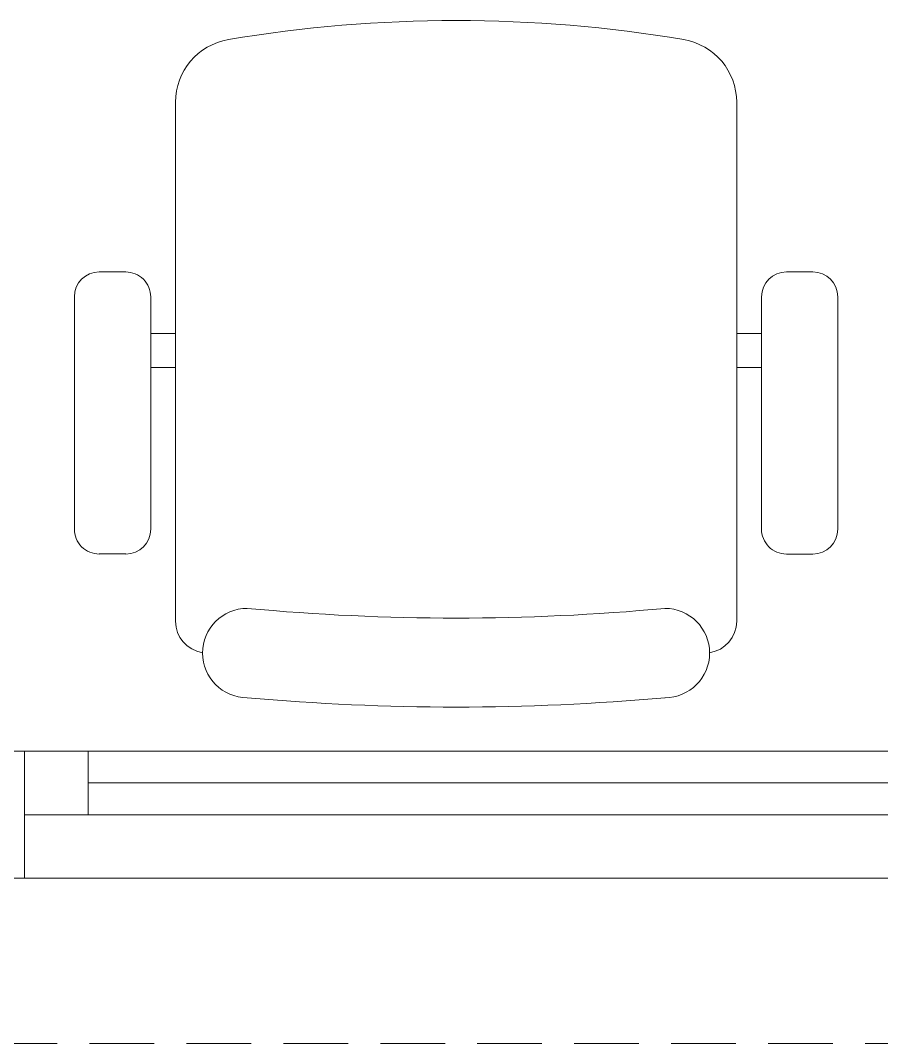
# Model space of a CAD drawing. Header units: millimetres. Extents: x -160614 to 59925, y -157025 to 0.
# Drawn here: x -125773 to -125096, y -116693 to -115888 of the extents above; entities that cross this region are included whole.
import ezdxf

# ---------------------------------------------------------------- set-up
doc = ezdxf.new("R2010")
doc.units = ezdxf.units.MM
doc.header["$LTSCALE"] = 8
doc.linetypes.add('HIDDEN', pattern=[9.525, 6.35, -3.175])
doc.layers.get('0').update_dxf_attribs({"color": 9, "lineweight": 5})
for name, color, linetype, lineweight in [('72_EGR_EQP_TAG', 9, 'Continuous', 5), ('Aluminum', 9, 'Continuous', 5), ('LOADING', 9, 'Continuous', 5), ('NEW Wall', 9, 'Continuous', 5), ('Proj', 9, 'Continuous', 5)]:
    doc.layers.add(name, color=color, linetype=linetype, lineweight=lineweight)
doc.layers.get('0').off()
doc.layers.get('0').freeze()

# ---------------------------------------------------------------- blocks, each defined once
blk = doc.blocks.new('*X17')
for p, q in [((5, 3), (5, 3)), ((5, 3), (5, 3)), ((5, 3), (5, 3)), ((5, 3), (5, 3)), ((5, 3), (5, 3)), ((5, 3), (5, 3)), ((5, 3), (5, 3)), ((5, 3), (5, 3)), ((5, 3), (5, 3)), ((5, 3), (5, 3)), ((5, 3), (5, 3)), ((5, 3), (5, 3)), ((5, 3), (5, 3)), ((5, 3), (5, 3)), ((5, 3), (5, 3)), ((5, 3), (5, 3)), ((5, 3), (5, 3)), ((5, 3), (5, 3)), ((5, 3), (5, 3)), ((5, 3), (5, 3)), ((5, 3), (5, 3)), ((5, 3), (5, 3)), ((5, 3), (5, 3)), ((5, 3), (5, 3)), ((5, 3), (5, 3)), ((5, 3), (5, 3)), ((5, 3), (5, 3)), ((5, 3), (5, 3)), ((5, 3), (5, 3)), ((5, 3), (5, 3)), ((5, 3), (5, 3)), ((5, 3), (5, 3)), ((5, 3), (5, 3)), ((5, 3), (5, 3)), ((5, 3), (5, 3)), ((5, 3), (5, 3)), ((5, 3), (5, 3)), ((5, 3), (5, 3)), ((5, 3), (5, 3)), ((5, 3), (5, 3)), ((5, 3), (5, 3)), ((5, 3), (5, 3)), ((5, 3), (5, 3)), ((5, 3), (5, 3)), ((5, 3), (5, 3)), ((5, 3), (5, 3)), ((5, 3), (5, 3)), ((5, 3), (5, 3)), ((5, 3), (5, 3)), ((5, 3), (5, 3)), ((5, 3), (5, 3)), ((5, 3), (5, 3)), ((5, 3), (5, 3)), ((5, 3), (5, 3)), ((5, 3), (5, 3)), ((5, 3), (5, 3)), ((5, 3), (5, 3)), ((5, 3), (5, 3)), ((5, 3), (5, 3)), ((5, 3), (5, 3)), ((5, 3), (5, 3)), ((5, 3), (5, 3)), ((5, 3), (5, 3)), ((5, 3), (5, 3)), ((5, 3), (5, 3)), ((5, 3), (5, 3)), ((6, 3), (5, 3)), ((5, 3), (5, 3)), ((6, 3), (5, 3)), ((5, 3), (5, 3)), ((6, 3), (5, 3)), ((5, 3), (5, 3)), ((6, 3), (5, 3)), ((5, 3), (5, 3)), ((5, 3), (5, 3)), ((5, 3), (5, 3)), ((5, 3), (5, 3)), ((5, 3), (5, 3)), ((5, 3), (5, 3)), ((5, 3), (5, 3)), ((5, 3), (5, 3)), ((5, 3), (5, 3)), ((5, 3), (5, 3)), ((5, 3), (5, 3)), ((5, 3), (5, 3)), ((5, 3), (5, 3)), ((5, 3), (5, 3)), ((5, 3), (5, 3)), ((5, 3), (5, 3)), ((5, 3), (5, 3)), ((5, 3), (5, 3)), ((5, 3), (5, 3)), ((5, 3), (5, 3)), ((5, 3), (5, 3)), ((5, 3), (5, 3)), ((5, 3), (5, 3)), ((6, 3), (6, 3)), ((6, 3), (6, 3)), ((6, 3), (6, 3)), ((6, 3), (6, 3)), ((6, 3), (6, 3)), ((6, 3), (6, 3)), ((6, 3), (6, 3)), ((6, 3), (6, 3)), ((6, 3), (6, 3)), ((6, 3), (6, 3)), ((6, 3), (6, 3)), ((6, 3), (6, 3)), ((6, 3), (6, 3)), ((6, 3), (6, 3)), ((6, 3), (6, 3)), ((6, 3), (6, 3)), ((6, 3), (6, 3)), ((6, 3), (6, 3)), ((6, 3), (6, 3)), ((6, 3), (6, 3)), ((6, 3), (6, 3)), ((6, 3), (6, 3)), ((6, 3), (6, 3)), ((6, 3), (6, 3)), ((6, 3), (6, 3)), ((6, 3), (6, 3)), ((6, 3), (6, 3)), ((6, 3), (6, 3)), ((6, 3), (6, 3)), ((6, 3), (6, 3)), ((6, 3), (6, 3)), ((6, 3), (6, 3)), ((6, 3), (6, 3)), ((6, 3), (6, 3)), ((6, 3), (6, 3)), ((6, 3), (6, 3)), ((6, 3), (6, 3)), ((6, 3), (6, 3)), ((6, 3), (6, 3)), ((6, 3), (6, 3)), ((6, 3), (6, 3)), ((6, 3), (6, 3)), ((6, 3), (6, 3)), ((6, 3), (6, 3)), ((6, 3), (6, 3)), ((6, 3), (6, 3)), ((6, 3), (6, 3)), ((6, 3), (6, 3)), ((6, 3), (6, 3)), ((6, 3), (6, 3)), ((6, 3), (6, 3)), ((6, 3), (6, 3)), ((6, 3), (6, 3)), ((6, 3), (6, 3)), ((6, 3), (6, 3)), ((6, 3), (6, 3)), ((6, 3), (6, 3)), ((6, 3), (6, 3)), ((6, 3), (6, 3)), ((6, 3), (6, 3)), ((6, 3), (6, 3)), ((6, 3), (6, 3)), ((6, 3), (6, 3)), ((6, 3), (6, 3)), ((6, 3), (6, 3)), ((6, 3), (6, 3)), ((6, 3), (6, 3)), ((6, 3), (6, 3)), ((6, 3), (6, 3)), ((6, 3), (6, 3)), ((6, 3), (6, 3)), ((6, 3), (6, 3)), ((6, 3), (6, 3)), ((6, 3), (6, 3)), ((6, 3), (6, 3)), ((6, 3), (6, 3)), ((6, 3), (6, 3)), ((6, 3), (6, 3)), ((6, 3), (6, 3)), ((6, 3), (6, 3)), ((6, 3), (6, 3)), ((6, 3), (6, 3)), ((6, 3), (6, 3)), ((6, 3), (6, 3)), ((6, 3), (6, 3)), ((6, 3), (6, 3)), ((6, 3), (6, 3)), ((6, 3), (6, 3)), ((6, 3), (6, 3)), ((6, 3), (6, 3)), ((6, 3), (6, 3)), ((6, 3), (6, 3)), ((6, 3), (6, 3)), ((6, 3), (6, 3)), ((6, 3), (6, 3)), ((6, 3), (6, 3)), ((6, 3), (6, 3)), ((6, 3), (6, 3)), ((6, 3), (6, 3)), ((6, 3), (6, 3)), ((6, 3), (6, 3)), ((6, 3), (6, 3)), ((6, 3), (6, 3)), ((6, 3), (6, 3)), ((6, 3), (6, 3)), ((6, 3), (6, 3)), ((6, 3), (6, 3)), ((6, 3), (6, 3)), ((6, 3), (6, 3)), ((6, 3), (6, 3)), ((6, 3), (6, 3)), ((6, 3), (6, 3)), ((6, 3), (6, 3)), ((6, 3), (6, 3)), ((6, 3), (6, 3)), ((6, 3), (6, 3)), ((6, 3), (6, 3)), ((6, 3), (6, 3)), ((6, 3), (6, 3)), ((6, 3), (6, 3)), ((6, 3), (6, 3)), ((6, 3), (6, 3)), ((6, 3), (6, 3)), ((6, 3), (6, 3)), ((6, 3), (6, 3)), ((6, 3), (6, 3)), ((6, 3), (6, 3)), ((6, 3), (6, 3)), ((6, 3), (6, 3)), ((6, 3), (6, 3)), ((6, 3), (6, 3)), ((6, 3), (6, 3)), ((6, 3), (6, 3)), ((6, 3), (6, 3)), ((6, 3), (6, 3)), ((6, 3), (6, 3)), ((6, 3), (6, 3)), ((6, 3), (6, 3)), ((6, 3), (6, 3)), ((6, 3), (6, 3)), ((6, 3), (6, 3)), ((6, 3), (6, 3)), ((6, 3), (6, 3)), ((6, 3), (6, 3)), ((6, 3), (6, 3)), ((6, 3), (6, 3)), ((6, 3), (6, 3)), ((6, 3), (6, 3)), ((6, 3), (6, 3)), ((6, 3), (6, 3)), ((6, 3), (6, 3)), ((6, 3), (6, 3)), ((6, 3), (6, 3)), ((6, 3), (6, 3)), ((6, 3), (6, 3)), ((6, 3), (6, 3)), ((6, 3), (6, 3)), ((6, 3), (6, 3)), ((6, 3), (6, 3)), ((6, 3), (6, 3)), ((6, 3), (6, 3)), ((6, 3), (6, 3)), ((6, 3), (6, 3)), ((6, 3), (6, 3)), ((6, 3), (6, 3)), ((6, 3), (6, 3)), ((6, 3), (6, 3)), ((6, 3), (6, 3)), ((6, 3), (6, 3)), ((6, 3), (6, 3)), ((6, 3), (6, 3)), ((6, 3), (6, 3)), ((6, 3), (6, 3)), ((6, 3), (6, 3)), ((6, 3), (6, 3)), ((6, 3), (6, 3)), ((6, 3), (6, 3)), ((6, 3), (6, 3)), ((6, 3), (6, 3)), ((6, 3), (6, 3)), ((6, 3), (6, 3)), ((6, 3), (6, 3)), ((6, 3), (6, 3)), ((6, 3), (6, 3)), ((6, 3), (6, 3)), ((6, 3), (6, 3)), ((6, 3), (6, 3)), ((6, 3), (6, 3)), ((6, 3), (6, 3)), ((6, 3), (6, 3)), ((6, 3), (6, 3)), ((6, 3), (6, 3)), ((6, 3), (6, 3)), ((6, 3), (6, 3)), ((6, 3), (6, 3)), ((6, 3), (6, 3)), ((6, 3), (6, 3)), ((6, 3), (6, 3)), ((6, 3), (6, 3)), ((6, 3), (6, 3)), ((6, 3), (6, 3)), ((6, 3), (6, 3)), ((6, 3), (6, 3)), ((6, 3), (6, 3)), ((6, 3), (5, 3)), ((6, 3), (5, 3)), ((6, 3), (5, 3)), ((6, 3), (5, 3)), ((6, 3), (5, 3)), ((6, 3), (6, 3)), ((6, 3), (6, 3)), ((6, 3), (6, 3)), ((6, 3), (6, 3)), ((6, 3), (6, 3)), ((6, 3), (6, 3)), ((6, 3), (6, 3)), ((6, 3), (6, 3)), ((6, 3), (6, 3)), ((6, 3), (6, 3)), ((6, 3), (6, 3)), ((6, 3), (6, 3)), ((6, 3), (6, 3)), ((6, 3), (6, 3)), ((6, 3), (6, 3)), ((6, 3), (6, 3)), ((6, 3), (6, 3)), ((6, 3), (6, 3)), ((6, 3), (6, 3)), ((6, 3), (6, 3)), ((6, 3), (6, 3)), ((6, 3), (6, 3)), ((6, 3), (6, 3)), ((6, 3), (6, 3)), ((6, 3), (6, 3)), ((6, 3), (6, 3)), ((6, 3), (6, 3)), ((6, 3), (6, 3)), ((6, 3), (6, 3)), ((6, 3), (6, 3)), ((6, 3), (6, 3)), ((6, 3), (6, 3)), ((6, 3), (6, 3)), ((6, 3), (6, 3)), ((6, 3), (6, 3)), ((6, 3), (6, 3)), ((6, 3), (6, 3)), ((6, 3), (6, 3)), ((6, 3), (6, 3)), ((6, 3), (6, 3)), ((6, 3), (6, 3)), ((6, 3), (6, 3)), ((6, 3), (6, 3)), ((6, 3), (6, 3)), ((6, 3), (6, 3)), ((6, 3), (6, 3)), ((6, 3), (6, 3)), ((6, 3), (6, 3)), ((6, 3), (6, 3)), ((6, 3), (6, 3)), ((6, 3), (6, 3)), ((6, 3), (6, 3)), ((6, 3), (6, 3)), ((6, 3), (6, 3)), ((6, 3), (6, 3)), ((6, 3), (6, 3)), ((6, 3), (6, 3)), ((6, 3), (6, 3)), ((6, 3), (6, 3)), ((6, 3), (6, 3)), ((6, 3), (6, 3)), ((6, 3), (6, 3)), ((6, 3), (6, 3)), ((6, 3), (6, 3)), ((6, 3), (6, 3)), ((6, 3), (6, 3)), ((6, 3), (6, 3)), ((6, 3), (6, 3)), ((6, 3), (6, 3)), ((6, 3), (6, 3)), ((6, 3), (6, 3)), ((6, 3), (6, 3)), ((6, 3), (6, 3)), ((6, 3), (6, 3)), ((6, 3), (6, 3)), ((6, 3), (6, 3)), ((6, 3), (6, 3)), ((6, 3), (6, 3)), ((6, 3), (6, 3)), ((6, 3), (6, 3)), ((6, 3), (6, 3)), ((6, 3), (6, 3)), ((6, 3), (6, 3)), ((6, 3), (6, 3)), ((6, 3), (6, 3)), ((6, 3), (6, 3)), ((6, 3), (6, 3)), ((6, 3), (6, 3)), ((6, 3), (6, 3)), ((6, 3), (6, 3)), ((6, 3), (6, 3)), ((6, 3), (6, 3)), ((6, 3), (6, 3)), ((6, 3), (6, 3)), ((6, 3), (6, 3)), ((6, 3), (6, 3)), ((6, 3), (6, 3)), ((6, 3), (6, 3)), ((6, 3), (6, 3)), ((6, 3), (6, 3)), ((6, 3), (6, 3)), ((6, 3), (6, 3)), ((6, 3), (6, 3)), ((6, 3), (6, 3)), ((6, 3), (6, 3)), ((6, 3), (6, 3)), ((6, 3), (6, 3)), ((6, 3), (6, 3)), ((6, 3), (6, 3)), ((6, 3), (6, 3)), ((6, 3), (6, 3)), ((6, 3), (6, 3)), ((6, 3), (6, 3)), ((6, 3), (6, 3)), ((6, 3), (6, 3)), ((6, 3), (6, 3)), ((6, 3), (6, 3)), ((6, 3), (6, 3)), ((6, 3), (6, 3)), ((6, 3), (6, 3)), ((6, 3), (6, 3)), ((6, 3), (6, 3)), ((6, 3), (6, 3)), ((6, 3), (6, 3)), ((6, 3), (6, 3)), ((6, 3), (6, 3)), ((6, 3), (6, 3)), ((6, 3), (6, 3)), ((6, 3), (6, 3)), ((6, 3), (6, 3)), ((6, 3), (6, 3)), ((6, 3), (6, 3)), ((6, 3), (6, 3)), ((6, 3), (6, 3)), ((6, 3), (6, 3)), ((6, 3), (6, 3)), ((6, 3), (6, 3)), ((6, 3), (6, 3)), ((6, 3), (6, 3)), ((6, 3), (6, 3)), ((6, 3), (6, 3)), ((6, 3), (6, 3)), ((6, 3), (6, 3)), ((6, 3), (6, 3)), ((6, 3), (6, 3)), ((6, 3), (6, 3)), ((6, 3), (6, 3)), ((6, 3), (6, 3)), ((6, 3), (6, 3)), ((6, 3), (6, 3)), ((6, 3), (6, 3)), ((6, 3), (6, 3)), ((6, 3), (6, 3)), ((6, 3), (6, 3)), ((6, 3), (6, 3)), ((6, 3), (6, 3)), ((6, 3), (6, 3)), ((6, 3), (6, 3)), ((6, 3), (6, 3)), ((6, 3), (6, 3)), ((6, 3), (6, 3)), ((6, 3), (6, 3)), ((6, 3), (6, 3)), ((6, 3), (6, 3)), ((6, 3), (6, 3)), ((6, 3), (6, 3)), ((6, 3), (6, 3)), ((6, 3), (6, 3)), ((6, 3), (6, 3)), ((6, 3), (6, 3)), ((6, 3), (6, 3)), ((6, 3), (6, 3)), ((6, 3), (6, 3)), ((6, 3), (6, 3)), ((6, 3), (6, 3)), ((6, 3), (6, 3)), ((6, 3), (6, 3)), ((6, 3), (6, 3)), ((6, 3), (6, 3)), ((6, 3), (6, 3)), ((6, 3), (6, 3)), ((6, 3), (6, 3)), ((6, 3), (6, 3)), ((6, 3), (6, 3)), ((6, 3), (6, 3)), ((6, 3), (6, 3)), ((6, 3), (6, 3)), ((6, 3), (6, 3)), ((6, 3), (6, 3)), ((6, 3), (6, 3)), ((6, 3), (6, 3)), ((6, 3), (6, 3)), ((6, 3), (6, 3)), ((6, 3), (6, 3)), ((6, 3), (6, 3)), ((6, 3), (6, 3)), ((6, 3), (6, 3)), ((6, 3), (6, 3)), ((6, 3), (6, 3)), ((6, 3), (6, 3)), ((6, 3), (6, 3)), ((6, 3), (6, 3)), ((6, 3), (6, 3)), ((6, 3), (6, 3)), ((6, 3), (6, 3)), ((6, 3), (6, 3)), ((6, 3), (6, 3)), ((6, 3), (6, 3)), ((6, 3), (6, 3)), ((6, 3), (6, 3)), ((6, 3), (6, 3)), ((6, 3), (6, 3)), ((6, 3), (6, 3)), ((6, 3), (6, 3)), ((6, 3), (6, 3)), ((6, 3), (6, 3)), ((6, 3), (6, 3)), ((6, 3), (6, 3)), ((6, 3), (6, 3)), ((6, 3), (6, 3)), ((6, 3), (6, 3)), ((6, 3), (6, 3)), ((6, 3), (6, 3)), ((6, 3), (6, 3)), ((6, 3), (6, 3)), ((6, 3), (6, 3)), ((6, 3), (6, 3)), ((6, 3), (6, 3)), ((6, 3), (6, 3)), ((6, 3), (6, 3)), ((6, 3), (6, 3)), ((6, 3), (6, 3)), ((6, 3), (6, 3)), ((6, 3), (6, 3)), ((6, 3), (6, 3)), ((6, 3), (6, 3)), ((6, 3), (6, 3)), ((6, 3), (6, 3)), ((6, 3), (6, 3)), ((6, 3), (6, 3)), ((6, 3), (6, 3)), ((6, 3), (6, 3)), ((6, 3), (6, 3)), ((6, 3), (6, 3)), ((6, 3), (6, 3)), ((6, 3), (6, 3)), ((6, 3), (6, 3)), ((6, 3), (6, 3)), ((6, 3), (6, 3)), ((6, 3), (6, 3)), ((6, 3), (6, 3)), ((6, 3), (6, 3)), ((6, 3), (6, 3)), ((6, 3), (6, 3)), ((6, 3), (6, 3)), ((6, 3), (6, 3)), ((6, 3), (6, 3)), ((6, 3), (6, 3)), ((6, 3), (6, 3)), ((6, 3), (6, 3)), ((6, 3), (6, 3)), ((6, 3), (6, 3)), ((6, 3), (6, 3)), ((6, 3), (6, 3)), ((6, 3), (6, 3)), ((6, 3), (6, 3)), ((6, 3), (6, 3)), ((6, 3), (6, 3)), ((6, 3), (6, 3)), ((6, 3), (6, 3)), ((6, 3), (6, 3)), ((6, 3), (6, 3)), ((6, 3), (6, 3)), ((6, 3), (6, 3)), ((6, 3), (6, 3)), ((6, 3), (6, 3)), ((6, 3), (6, 3)), ((6, 3), (6, 3)), ((6, 3), (6, 3)), ((6, 3), (6, 3)), ((6, 3), (6, 3)), ((6, 3), (6, 3)), ((6, 3), (6, 3)), ((6, 3), (6, 3)), ((6, 3), (6, 3)), ((6, 3), (6, 3)), ((6, 3), (6, 3)), ((6, 3), (6, 3)), ((6, 3), (6, 3)), ((6, 3), (6, 3)), ((6, 3), (6, 3)), ((6, 3), (6, 3)), ((6, 3), (6, 3)), ((6, 3), (6, 3)), ((6, 3), (6, 3)), ((6, 3), (6, 3)), ((6, 3), (6, 3)), ((6, 3), (6, 3)), ((6, 3), (6, 3)), ((6, 3), (6, 3)), ((6, 3), (6, 3)), ((6, 3), (6, 3)), ((6, 3), (6, 3)), ((6, 3), (6, 3)), ((6, 3), (6, 3)), ((6, 3), (6, 3)), ((6, 3), (6, 3)), ((6, 3), (6, 3)), ((6, 3), (6, 3)), ((6, 3), (6, 3)), ((6, 3), (6, 3)), ((6, 3), (6, 3)), ((6, 3), (6, 3)), ((6, 3), (6, 3)), ((6, 3), (6, 3)), ((6, 3), (6, 3)), ((6, 3), (6, 3))]:
    blk.add_line(p, q)
blk = doc.blocks.new('*X18')
for p, q in [((13, 1), (13, 1)), ((13, 1), (13, 1)), ((13, 1), (13, 1)), ((13, 1), (13, 1)), ((13, 1), (13, 1)), ((13, 1), (13, 1)), ((13, 1), (13, 1)), ((13, 1), (13, 1)), ((13, 1), (13, 1)), ((13, 1), (13, 1)), ((13, 1), (13, 1)), ((13, 1), (13, 1)), ((13, 1), (13, 1)), ((13, 1), (13, 1)), ((13, 1), (13, 1)), ((13, 1), (14, 1)), ((13, 1), (14, 1)), ((13, 1), (14, 1)), ((13, 1), (13, 1)), ((13, 1), (13, 1)), ((13, 1), (13, 1)), ((13, 1), (13, 1)), ((13, 1), (13, 1)), ((13, 1), (13, 1)), ((13, 1), (13, 1)), ((13, 1), (13, 1)), ((13, 1), (13, 1)), ((13, 1), (13, 1)), ((13, 1), (13, 1)), ((13, 1), (13, 1)), ((13, 1), (13, 1)), ((13, 1), (13, 1)), ((13, 1), (13, 1)), ((13, 1), (13, 1)), ((13, 1), (13, 1)), ((13, 1), (13, 1)), ((13, 1), (13, 1)), ((13, 1), (13, 1)), ((13, 1), (13, 1)), ((13, 1), (13, 1)), ((13, 1), (13, 1)), ((13, 1), (13, 1)), ((13, 1), (13, 1)), ((13, 1), (13, 1)), ((13, 1), (13, 1)), ((13, 1), (13, 1)), ((13, 1), (13, 1)), ((13, 1), (13, 1)), ((13, 1), (13, 1)), ((13, 1), (13, 1)), ((13, 1), (13, 1)), ((13, 1), (13, 1)), ((13, 1), (13, 1)), ((13, 1), (13, 1)), ((13, 1), (13, 1)), ((13, 1), (13, 1)), ((13, 1), (13, 1)), ((13, 1), (13, 1)), ((13, 1), (13, 1)), ((13, 1), (13, 1)), ((13, 1), (13, 1)), ((13, 1), (13, 1)), ((13, 1), (13, 1)), ((13, 1), (13, 1)), ((13, 1), (13, 1)), ((13, 1), (13, 1)), ((13, 1), (13, 1)), ((13, 1), (13, 1)), ((13, 1), (13, 1)), ((13, 1), (13, 1)), ((13, 1), (13, 1)), ((13, 1), (13, 1)), ((13, 1), (13, 1)), ((13, 1), (13, 1)), ((13, 1), (13, 1)), ((13, 1), (13, 1)), ((13, 1), (13, 1)), ((13, 1), (13, 1)), ((13, 1), (13, 1)), ((13, 1), (13, 1)), ((13, 1), (13, 1)), ((13, 1), (13, 1)), ((13, 1), (13, 1)), ((13, 1), (13, 1)), ((13, 1), (13, 1)), ((13, 1), (13, 1)), ((13, 1), (13, 1)), ((13, 1), (13, 1)), ((13, 1), (13, 1)), ((13, 1), (13, 1)), ((13, 1), (13, 1)), ((13, 1), (13, 1)), ((13, 1), (13, 1)), ((13, 1), (13, 1)), ((13, 1), (13, 1)), ((13, 1), (13, 1)), ((13, 1), (13, 1)), ((13, 1), (13, 1)), ((13, 1), (13, 1)), ((13, 1), (13, 1)), ((13, 1), (13, 1)), ((13, 1), (13, 1)), ((13, 1), (13, 1)), ((13, 1), (13, 1)), ((13, 1), (13, 1)), ((13, 1), (13, 1)), ((13, 1), (13, 1)), ((13, 1), (13, 1)), ((13, 1), (13, 1)), ((13, 1), (13, 1)), ((13, 1), (13, 1)), ((13, 1), (13, 1)), ((13, 1), (13, 1)), ((13, 1), (13, 1)), ((13, 1), (13, 1)), ((13, 1), (13, 1)), ((13, 1), (13, 1)), ((13, 1), (13, 1)), ((13, 1), (13, 1)), ((13, 1), (13, 1)), ((13, 1), (13, 1)), ((13, 1), (13, 1)), ((13, 1), (13, 1)), ((13, 1), (14, 1)), ((13, 0), (13, 0)), ((13, 0), (13, 0)), ((13, 0), (13, 0)), ((13, 0), (13, 0)), ((13, 0), (13, 0)), ((13, 0), (13, 0)), ((13, 0), (13, 0)), ((13, 0), (13, 0)), ((13, 0), (13, 0)), ((13, 0), (13, 0)), ((13, 0), (13, 0)), ((13, 0), (13, 0)), ((13, 0), (13, 0)), ((13, 0), (13, 0)), ((13, 0), (13, 0)), ((13, 0), (13, 0)), ((13, 0), (13, 0)), ((13, 0), (13, 0)), ((13, 0), (13, 0)), ((13, 0), (13, 0)), ((13, 0), (13, 0)), ((13, 0), (13, 0)), ((13, 0), (13, 0)), ((13, 0), (13, 0)), ((13, 0), (13, 0)), ((13, 0), (13, 0)), ((13, 0), (13, 0)), ((13, 0), (13, 0)), ((13, 0), (13, 0)), ((13, 0), (13, 0)), ((13, 0), (13, 0)), ((13, 0), (13, 0)), ((13, 0), (13, 0)), ((13, 0), (13, 0)), ((13, 0), (13, 0)), ((13, 0), (13, 0)), ((13, 0), (13, 0)), ((13, 0), (13, 0)), ((13, 0), (13, 0)), ((13, 0), (13, 0)), ((13, 0), (13, 0)), ((13, 0), (13, 0)), ((13, 0), (13, 0)), ((13, 0), (13, 0)), ((13, 0), (13, 0)), ((13, 0), (13, 0)), ((13, 0), (13, 0)), ((13, 0), (13, 0)), ((13, 0), (14, 0)), ((13, 0), (14, 0)), ((13, 0), (13, 0)), ((13, 0), (14, 0)), ((14, 1), (14, 1)), ((14, 1), (14, 1)), ((14, 1), (14, 1)), ((14, 1), (14, 1)), ((14, 1), (14, 1)), ((14, 1), (14, 1)), ((14, 1), (14, 1)), ((14, 1), (14, 1)), ((14, 1), (14, 1)), ((14, 1), (14, 1)), ((14, 1), (14, 1)), ((14, 1), (14, 1)), ((14, 1), (14, 1)), ((14, 1), (14, 1)), ((14, 1), (14, 1)), ((14, 1), (14, 1)), ((14, 1), (14, 1)), ((14, 1), (14, 1)), ((14, 1), (14, 1)), ((14, 1), (14, 1)), ((14, 1), (14, 1)), ((14, 1), (14, 1)), ((14, 1), (14, 1)), ((14, 1), (14, 1)), ((14, 1), (14, 1)), ((14, 1), (14, 1)), ((14, 1), (14, 1)), ((14, 1), (14, 1)), ((14, 1), (14, 1)), ((14, 1), (14, 1)), ((14, 1), (14, 1)), ((14, 1), (14, 1)), ((14, 1), (14, 1)), ((14, 1), (14, 1)), ((14, 1), (14, 1)), ((14, 1), (14, 1)), ((14, 1), (14, 1)), ((14, 1), (14, 1)), ((14, 1), (14, 1)), ((14, 1), (14, 1)), ((14, 1), (14, 1)), ((14, 1), (14, 1)), ((14, 1), (14, 1)), ((14, 1), (14, 1)), ((14, 1), (14, 1)), ((14, 1), (14, 1)), ((14, 1), (14, 1)), ((14, 1), (14, 1)), ((14, 1), (14, 1)), ((14, 1), (14, 1)), ((14, 1), (14, 1)), ((14, 1), (14, 1)), ((14, 1), (14, 1)), ((14, 1), (14, 1)), ((14, 1), (14, 1)), ((14, 1), (14, 1)), ((14, 1), (14, 1)), ((14, 1), (14, 1)), ((14, 1), (14, 1)), ((14, 1), (14, 1)), ((14, 1), (14, 1)), ((14, 1), (14, 1)), ((14, 1), (14, 1)), ((14, 1), (14, 1)), ((14, 1), (14, 1)), ((14, 1), (14, 1)), ((14, 1), (14, 1)), ((14, 1), (14, 1)), ((14, 1), (14, 1)), ((14, 1), (14, 1)), ((14, 1), (14, 1)), ((14, 1), (14, 1)), ((14, 1), (14, 1)), ((14, 1), (14, 1)), ((14, 1), (14, 1)), ((14, 1), (14, 1)), ((14, 1), (14, 1)), ((14, 1), (14, 1)), ((14, 1), (14, 1)), ((14, 1), (14, 1)), ((14, 1), (14, 1)), ((14, 1), (14, 1)), ((14, 1), (14, 1)), ((14, 1), (14, 1)), ((14, 1), (14, 1)), ((14, 1), (14, 1)), ((14, 1), (14, 1)), ((14, 1), (14, 1)), ((14, 1), (14, 1)), ((14, 1), (14, 1)), ((14, 1), (14, 1)), ((14, 1), (14, 1)), ((14, 1), (14, 1)), ((14, 1), (14, 1)), ((14, 0), (14, 0)), ((14, 0), (14, 0)), ((14, 0), (14, 0)), ((14, 0), (14, 0)), ((14, 0), (14, 0)), ((14, 0), (14, 0)), ((14, 0), (14, 0)), ((14, 0), (14, 0)), ((14, 0), (14, 0)), ((14, 0), (14, 0)), ((14, 0), (14, 0)), ((14, 0), (14, 0)), ((14, 0), (14, 0)), ((14, 0), (14, 0)), ((14, 0), (14, 0)), ((14, 0), (14, 0)), ((14, 0), (14, 0)), ((14, 0), (14, 0)), ((14, 0), (14, 0)), ((14, 0), (14, 0)), ((14, 0), (14, 0)), ((14, 0), (14, 0)), ((14, 0), (14, 0)), ((14, 0), (14, 0)), ((14, 0), (14, 0)), ((14, 0), (14, 0)), ((14, 0), (14, 0)), ((14, 0), (14, 0)), ((14, 0), (14, 0)), ((14, 0), (14, 0)), ((14, 0), (14, 0)), ((14, 0), (14, 0)), ((14, 0), (14, 0)), ((14, 0), (14, 0)), ((14, 0), (14, 0)), ((14, 0), (14, 0)), ((14, 0), (14, 0)), ((14, 0), (14, 0)), ((14, 0), (14, 0)), ((14, 0), (14, 0)), ((14, 0), (14, 0)), ((14, 0), (14, 0)), ((14, 0), (14, 0)), ((14, 0), (14, 0)), ((14, 0), (14, 0)), ((14, 0), (14, 0)), ((14, 0), (14, 0)), ((14, 0), (14, 0)), ((13, 0), (13, 0)), ((13, 0), (14, 0)), ((13, 0), (13, 0)), ((13, 0), (14, 0)), ((13, 0), (13, 0)), ((13, 0), (14, 0)), ((13, 0), (13, 0)), ((13, 0), (13, 0)), ((13, 0), (13, 0)), ((13, 0), (13, 0)), ((13, 0), (14, 0)), ((13, 0), (13, 0)), ((13, 0), (14, 0)), ((13, 0), (13, 0)), ((13, 0), (14, 0)), ((13, 0), (13, 0)), ((13, 0), (14, 0)), ((13, 0), (13, 0)), ((13, 0), (14, 0)), ((13, 0), (13, 0)), ((13, 0), (14, 0)), ((13, 0), (13, 0)), ((13, 0), (14, 0)), ((13, 0), (13, 0)), ((13, 0), (13, 0)), ((13, 0), (13, 0)), ((13, 0), (14, 0)), ((13, 0), (13, 0)), ((13, 0), (14, 0)), ((13, 0), (13, 0)), ((13, 0), (14, 0)), ((13, 0), (13, 0)), ((13, 0), (14, 0)), ((13, 0), (13, 0)), ((13, 0), (13, 0)), ((13, 0), (13, 0)), ((13, 0), (13, 0)), ((13, 0), (13, 0)), ((13, 0), (13, 0)), ((13, 0), (13, 0)), ((13, 0), (13, 0)), ((13, 0), (13, 0)), ((13, 0), (13, 0)), ((13, 0), (13, 0)), ((13, 0), (13, 0)), ((13, 0), (13, 0)), ((13, 0), (13, 0)), ((13, 0), (13, 0)), ((13, 0), (13, 0)), ((13, 0), (13, 0)), ((13, 0), (13, 0)), ((13, 0), (13, 0)), ((13, 0), (13, 0)), ((13, 0), (13, 0)), ((13, 0), (13, 0)), ((13, 0), (13, 0)), ((13, 0), (13, 0)), ((13, 0), (13, 0)), ((13, 0), (13, 0)), ((13, 0), (13, 0)), ((13, 0), (13, 0)), ((13, 0), (13, 0)), ((13, 0), (13, 0)), ((13, 0), (13, 0)), ((13, -1), (13, -1)), ((13, -1), (13, -1)), ((13, -1), (13, -1)), ((13, -1), (13, -1)), ((13, -1), (13, -1)), ((13, -1), (14, -1)), ((13, -1), (13, -1)), ((14, 0), (14, 0)), ((14, 0), (14, 0)), ((14, 0), (14, 0)), ((14, 0), (14, 0)), ((14, 0), (14, 0)), ((14, 0), (14, 0)), ((14, 0), (14, 0)), ((14, 0), (14, 0)), ((14, 0), (14, 0)), ((14, 0), (14, 0)), ((14, 0), (14, 0)), ((14, 0), (14, 0)), ((14, 0), (14, 0)), ((14, 0), (14, 0)), ((14, 0), (14, 0)), ((13, 0), (14, 0)), ((14, 0), (14, 0)), ((14, 0), (14, 0)), ((14, 0), (14, 0)), ((14, 0), (14, 0)), ((14, 0), (14, 0)), ((14, 0), (14, 0)), ((14, 0), (14, 0)), ((14, 0), (14, 0)), ((14, 0), (14, 0)), ((14, 0), (14, 0)), ((14, 0), (14, 0)), ((14, 0), (14, 0)), ((14, 0), (14, 0)), ((14, 0), (14, 0)), ((14, 0), (14, 0)), ((14, 0), (14, 0)), ((14, 0), (14, 0)), ((14, 0), (14, 0)), ((14, 0), (14, 0)), ((14, 0), (14, 0)), ((14, 0), (14, 0)), ((14, 0), (14, 0)), ((14, 0), (14, 0)), ((14, 0), (14, 0)), ((14, 0), (14, 0)), ((14, 0), (14, 0)), ((14, 0), (14, 0)), ((14, 0), (14, 0)), ((14, 0), (14, 0)), ((14, 0), (14, 0)), ((14, 0), (14, 0)), ((14, 0), (14, 0)), ((14, 0), (14, 0)), ((14, 0), (14, 0)), ((14, -1), (14, -1)), ((14, -1), (14, -1)), ((14, -1), (14, -1)), ((14, -1), (14, -1)), ((14, -1), (14, -1))]:
    blk.add_line(p, q)
blk = doc.blocks.new('GF21018-P')
for p, q in [((-0.2207, 0.47563), (-0.2207, 0.0675)), ((0.22049, 0.47563), (0.22049, 0.0675)), ((-0.2806, 0.34221), (-0.25983, 0.34221)), ((0.25963, 0.34221), (0.2804, 0.34221)), ((-0.30021, 0.32259), (-0.30021, 0.14)), ((-0.24021, 0.32259), (-0.24021, 0.14)), ((0.24001, 0.32259), (0.24001, 0.14)), ((0.30001, 0.32259), (0.30001, 0.14)), ((-0.24021, 0.29372), (-0.2207, 0.29372)), ((0.22049, 0.29372), (0.24001, 0.29372)), ((-0.24021, 0.26708), (-0.2207, 0.26708)), ((0.22049, 0.26708), (0.24001, 0.26708)), ((-0.2806, 0.12039), (-0.25983, 0.12039)), ((0.25963, 0.12039), (0.2804, 0.12039))]:
    blk.add_line(p, q)
for points in [[(0.24001, 0.29372), (0.24001, 0.29372), (0.24001, 0.29372), (0.24001, 0.29372), (0.24001, 0.29372), (0.24001, 0.29372), (0.24001, 0.29372), (0.24001, 0.29372), (0.24001, 0.29372), (0.24001, 0.29372), (0.24001, 0.29372), (0.24001, 0.29372), (0.24001, 0.29372), (0.24001, 0.29372), (0.24001, 0.29372), (0.24001, 0.29372), (0.24001, 0.29372), (0.24001, 0.29372), (0.24001, 0.29372), (0.24001, 0.29372), (0.24001, 0.29372), (0.24001, 0.29372), (0.24001, 0.29372), (0.24001, 0.29372), (0.24001, 0.29372), (0.24001, 0.29372), (0.24001, 0.29372), (0.24001, 0.29372), (0.24001, 0.29372), (0.24001, 0.29372), (0.24001, 0.29372), (0.24001, 0.29372), (0.24001, 0.29372), (0.24001, 0.29372), (0.24001, 0.29372), (0.24001, 0.29372), (0.24001, 0.29372), (0.24001, 0.29372), (0.24001, 0.29372), (0.24001, 0.29372), (0.24001, 0.29372), (0.24001, 0.29372), (0.24001, 0.29372), (0.24001, 0.29372), (0.24001, 0.29372), (0.24001, 0.29372), (0.24001, 0.29372), (0.24001, 0.29372), (0.24001, 0.29372), (0.24001, 0.29372), (0.24001, 0.29372), (0.24001, 0.29372), (0.24001, 0.29372), (0.24001, 0.29372), (0.24001, 0.29372), (0.24001, 0.29372), (0.24001, 0.29372), (0.24001, 0.29372), (0.24001, 0.29372), (0.24001, 0.29372), (0.24001, 0.29372), (0.24001, 0.29372), (0.24001, 0.29372), (0.24001, 0.29372), (0.24001, 0.29372), (0.24001, 0.29372), (0.24001, 0.29372), (0.24001, 0.29372), (0.24001, 0.29372), (0.24001, 0.29372), (0.24001, 0.29372), (0.24001, 0.29372), (0.24001, 0.29372), (0.24001, 0.29372), (0.24001, 0.29372), (0.24001, 0.29372), (0.24001, 0.29372), (0.24001, 0.29372), (0.24001, 0.29372), (0.24001, 0.29372), (0.24001, 0.29372), (0.24001, 0.29372), (0.24001, 0.29372), (0.24001, 0.29372), (0.24001, 0.29372), (0.24001, 0.29372), (0.24001, 0.29372), (0.24001, 0.29372), (0.24001, 0.29372), (0.24001, 0.29372), (0.24001, 0.29372), (0.24001, 0.29372), (0.24001, 0.29372), (0.24001, 0.29372), (0.24001, 0.29372), (0.24001, 0.29372), (0.24001, 0.29372), (0.24001, 0.29372), (0.24001, 0.29372), (0.24001, 0.29372), (0.24001, 0.29372), (0.24001, 0.29372), (0.24001, 0.29372), (0.24001, 0.29372), (0.24001, 0.29372), (0.24001, 0.29372), (0.24001, 0.29372), (0.24001, 0.29372), (0.24001, 0.29372), (0.24001, 0.29372), (0.24001, 0.29372), (0.24001, 0.29372), (0.24001, 0.29372), (0.24001, 0.29372), (0.24001, 0.29372), (0.24001, 0.29372), (0.24001, 0.29372), (0.24001, 0.29372), (0.24001, 0.29372), (0.24001, 0.29372), (0.24001, 0.29372), (0.24001, 0.29372), (0.24001, 0.29372), (0.24001, 0.29372), (0.24001, 0.29372), (0.24001, 0.29372), (0.24001, 0.29372), (0.24001, 0.29372), (0.24001, 0.29372), (0.24001, 0.29372), (0.24001, 0.29372), (0.24001, 0.29372), (0.24001, 0.29372), (0.24001, 0.29372), (0.24001, 0.29372), (0.24001, 0.29372), (0.24001, 0.29372), (0.24001, 0.29372), (0.24001, 0.29372), (0.24001, 0.29372), (0.24001, 0.29372), (0.24001, 0.29372), (0.24001, 0.29372), (0.24001, 0.29372), (0.24001, 0.29372), (0.24001, 0.29372), (0.24001, 0.29372), (0.24001, 0.29372), (0.24001, 0.29372), (0.24001, 0.29372), (0.24001, 0.29372), (0.24001, 0.29372), (0.24001, 0.29372), (0.24001, 0.29372), (0.24001, 0.29372), (0.24001, 0.29372), (0.24001, 0.29372), (0.24001, 0.29372), (0.24001, 0.29372), (0.24001, 0.29372), (0.24001, 0.29372), (0.24001, 0.29372), (0.24001, 0.29372), (0.24001, 0.29372), (0.24001, 0.29372), (0.24001, 0.29372), (0.24001, 0.29372), (0.24001, 0.29372), (0.24001, 0.29372), (0.24001, 0.29372), (0.24001, 0.29372), (0.24001, 0.29372), (0.24001, 0.29372), (0.24001, 0.29372), (0.24001, 0.29372), (0.24001, 0.29372), (0.24001, 0.29372), (0.24001, 0.29372), (0.24001, 0.29372), (0.24001, 0.29372), (0.24001, 0.29372), (0.24001, 0.29372), (0.24001, 0.29372), (0.24001, 0.29372), (0.24001, 0.29372), (0.24001, 0.29372), (0.24001, 0.29372), (0.24001, 0.29372), (0.24001, 0.29372), (0.24001, 0.29372), (0.24001, 0.29372), (0.24001, 0.29372), (0.24001, 0.29372), (0.24001, 0.29372), (0.24001, 0.29372), (0.24001, 0.29372), (0.24001, 0.29372), (0.24001, 0.29372), (0.24001, 0.29372), (0.24001, 0.29372), (0.24001, 0.29372), (0.24001, 0.29372), (0.24001, 0.29372), (0.24001, 0.29372), (0.24001, 0.29372), (0.24001, 0.29372), (0.24001, 0.29372), (0.24001, 0.29372), (0.24001, 0.29372), (0.24001, 0.29372), (0.24001, 0.29372), (0.24001, 0.29372), (0.24001, 0.29372), (0.24001, 0.29372), (0.24001, 0.29372), (0.24001, 0.29372), (0.24001, 0.29372), (0.24001, 0.29372), (0.24001, 0.29372), (0.24001, 0.29372), (0.24001, 0.29372), (0.24001, 0.29372), (0.24001, 0.29372), (0.24001, 0.29372), (0.24001, 0.29372), (0.24001, 0.29372), (0.24001, 0.29372), (0.24001, 0.29372), (0.24001, 0.29372), (0.24001, 0.29372), (0.24001, 0.29372), (0.24001, 0.29372), (0.24001, 0.29372), (0.24001, 0.29372), (0.24001, 0.29372), (0.24001, 0.29372), (0.24001, 0.29372), (0.24001, 0.29372), (0.24001, 0.29372), (0.24001, 0.29372), (0.24001, 0.29372), (0.24001, 0.29372), (0.24001, 0.29372), (0.24001, 0.29372), (0.24001, 0.29372), (0.24001, 0.29372), (0.24001, 0.29372), (0.24001, 0.29372), (0.24001, 0.29372), (0.24001, 0.29372), (0.24001, 0.29372), (0.24001, 0.29372), (0.24001, 0.29372), (0.24001, 0.29372), (0.24001, 0.29372), (0.24001, 0.29372), (0.24001, 0.29372), (0.24001, 0.29372), (0.24001, 0.29372), (0.24001, 0.29372), (0.24001, 0.29372), (0.24001, 0.29372), (0.24001, 0.29372), (0.24001, 0.29372), (0.24001, 0.29372), (0.24001, 0.29372), (0.24001, 0.29372), (0.24001, 0.29372), (0.24001, 0.29372), (0.24001, 0.29372), (0.24001, 0.29372), (0.24001, 0.29372), (0.24001, 0.29372), (0.24001, 0.29372), (0.24001, 0.29372), (0.24001, 0.29372), (0.24001, 0.29372)], [(0.24001, 0.29372), (0.24001, 0.29372), (0.24001, 0.29372), (0.24001, 0.29372), (0.24001, 0.29372), (0.24001, 0.29372), (0.24001, 0.29372), (0.24001, 0.29372), (0.24001, 0.29372), (0.24001, 0.29372), (0.24001, 0.29372), (0.24001, 0.29372), (0.24001, 0.29372), (0.24001, 0.29372), (0.24001, 0.29372), (0.24001, 0.29372), (0.24001, 0.29372), (0.24001, 0.29372), (0.24001, 0.29372), (0.24001, 0.29372), (0.24001, 0.29372), (0.24001, 0.29372), (0.24001, 0.29372), (0.24001, 0.29372), (0.24001, 0.29372), (0.24001, 0.29372), (0.24001, 0.29372), (0.24001, 0.29372), (0.24001, 0.29372), (0.24001, 0.29372), (0.24001, 0.29372), (0.24001, 0.29372), (0.24001, 0.29372), (0.24001, 0.29372), (0.24001, 0.29372), (0.24001, 0.29372), (0.24001, 0.29372), (0.24001, 0.29372), (0.24001, 0.29372), (0.24001, 0.29372), (0.24001, 0.29372), (0.24001, 0.29372), (0.24001, 0.29372), (0.24001, 0.29372), (0.24001, 0.29372), (0.24001, 0.29372), (0.24001, 0.29372), (0.24001, 0.29372), (0.24001, 0.29372), (0.24001, 0.29372), (0.24001, 0.29372), (0.24001, 0.29372), (0.24001, 0.29372), (0.24001, 0.29372), (0.24001, 0.29372), (0.24001, 0.29372), (0.24001, 0.29372), (0.24001, 0.29372), (0.24001, 0.29372), (0.24001, 0.29372), (0.24001, 0.29372), (0.24001, 0.29372), (0.24001, 0.29372), (0.24001, 0.29372), (0.24001, 0.29372), (0.24001, 0.29372), (0.24001, 0.29372), (0.24001, 0.29372), (0.24001, 0.29372), (0.24001, 0.29372), (0.24001, 0.29372), (0.24001, 0.29372), (0.24001, 0.29372), (0.24001, 0.29372), (0.24001, 0.29372), (0.24001, 0.29372), (0.24001, 0.29372), (0.24001, 0.29372), (0.24001, 0.29372), (0.24001, 0.29372), (0.24001, 0.29372), (0.24001, 0.29372), (0.24001, 0.29372), (0.24001, 0.29372), (0.24001, 0.29372), (0.24001, 0.29372), (0.24001, 0.29372), (0.24001, 0.29372), (0.24001, 0.29372), (0.24001, 0.29372), (0.24001, 0.29372), (0.24001, 0.29372), (0.24001, 0.29372), (0.24001, 0.29372), (0.24001, 0.29372), (0.24001, 0.29372), (0.24001, 0.29372), (0.24001, 0.29372), (0.24001, 0.29372), (0.24001, 0.29372), (0.24001, 0.29372), (0.24001, 0.29372), (0.24001, 0.29372), (0.24001, 0.29372), (0.24001, 0.29372), (0.24001, 0.29372), (0.24001, 0.29372), (0.24001, 0.29372), (0.24001, 0.29372), (0.24001, 0.29372), (0.24001, 0.29372), (0.24001, 0.29372), (0.24001, 0.29372), (0.24001, 0.29372), (0.24001, 0.29372), (0.24001, 0.29372), (0.24001, 0.29372), (0.24001, 0.29372), (0.24001, 0.29372), (0.24001, 0.29372), (0.24001, 0.29372), (0.24001, 0.29372), (0.24001, 0.29372), (0.24001, 0.29372), (0.24001, 0.29372), (0.24001, 0.29372), (0.24001, 0.29372), (0.24001, 0.29372), (0.24001, 0.29372), (0.24001, 0.29372), (0.24001, 0.29372), (0.24001, 0.29372), (0.24001, 0.29372), (0.24001, 0.29372), (0.24001, 0.29372), (0.24001, 0.29372), (0.24001, 0.29372), (0.24001, 0.29372), (0.24001, 0.29372), (0.24001, 0.29372), (0.24001, 0.29372), (0.24001, 0.29372), (0.24001, 0.29372), (0.24001, 0.29372), (0.24001, 0.29372), (0.24001, 0.29372), (0.24001, 0.29372), (0.24001, 0.29372), (0.24001, 0.29372), (0.24001, 0.29372), (0.24001, 0.29372), (0.24001, 0.29372), (0.24001, 0.29372), (0.24001, 0.29372), (0.24001, 0.29372), (0.24001, 0.29372), (0.24001, 0.29372), (0.24001, 0.29372), (0.24001, 0.29372), (0.24001, 0.29372), (0.24001, 0.29372), (0.24001, 0.29372), (0.24001, 0.29372), (0.24001, 0.29372), (0.24001, 0.29372), (0.24001, 0.29372), (0.24001, 0.29372), (0.24001, 0.29372), (0.24001, 0.29372), (0.24001, 0.29372), (0.24001, 0.29372), (0.24001, 0.29372), (0.24001, 0.29372), (0.24001, 0.29372), (0.24001, 0.29372), (0.24001, 0.29372), (0.24001, 0.29372), (0.24001, 0.29372), (0.24001, 0.29372), (0.24001, 0.29372), (0.24001, 0.29372), (0.24001, 0.29372), (0.24001, 0.29372), (0.24001, 0.29372), (0.24001, 0.29372), (0.24001, 0.29372), (0.24001, 0.29372), (0.24001, 0.29372), (0.24001, 0.29372), (0.24001, 0.29372), (0.24001, 0.29372), (0.24001, 0.29372), (0.24001, 0.29372), (0.24001, 0.29372), (0.24001, 0.29372), (0.24001, 0.29372), (0.24001, 0.29372), (0.24001, 0.29372), (0.24001, 0.29372), (0.24001, 0.29372), (0.24001, 0.29372), (0.24001, 0.29372), (0.24001, 0.29372), (0.24001, 0.29372), (0.24001, 0.29372), (0.24001, 0.29372), (0.24001, 0.29372), (0.24001, 0.29372), (0.24001, 0.29372), (0.24001, 0.29372), (0.24001, 0.29372), (0.24001, 0.29372), (0.24001, 0.29372), (0.24001, 0.29372), (0.24001, 0.29372), (0.24001, 0.29372), (0.24001, 0.29372), (0.24001, 0.29372), (0.24001, 0.29372)], [(0.24001, 0.29372), (0.24001, 0.29372), (0.24001, 0.29372), (0.24001, 0.29372), (0.24001, 0.29372), (0.24001, 0.29372), (0.24001, 0.29372), (0.24001, 0.29372), (0.24001, 0.29372), (0.24001, 0.29372), (0.24001, 0.29372), (0.24001, 0.29372), (0.24001, 0.29372), (0.24001, 0.29372), (0.24001, 0.29372), (0.24001, 0.29372), (0.24001, 0.29372), (0.24001, 0.29372), (0.24001, 0.29372), (0.24001, 0.29372), (0.24001, 0.29372), (0.24001, 0.29372), (0.24001, 0.29372), (0.24001, 0.29372), (0.24001, 0.29372), (0.24001, 0.29372), (0.24001, 0.29372), (0.24001, 0.29372), (0.24001, 0.29372), (0.24001, 0.29372), (0.24001, 0.29372), (0.24001, 0.29372), (0.24001, 0.29372), (0.24001, 0.29372), (0.24001, 0.29372), (0.24001, 0.29372), (0.24001, 0.29372), (0.24001, 0.29372), (0.24001, 0.29372), (0.24001, 0.29372), (0.24001, 0.29372), (0.24001, 0.29372), (0.24001, 0.29372), (0.24001, 0.29372), (0.24001, 0.29372), (0.24001, 0.29372), (0.24001, 0.29372), (0.24001, 0.29372), (0.24001, 0.29372), (0.24001, 0.29372), (0.24001, 0.29372), (0.24001, 0.29372), (0.24001, 0.29372), (0.24001, 0.29372), (0.24001, 0.29372), (0.24001, 0.29372), (0.24001, 0.29372), (0.24001, 0.29372), (0.24001, 0.29372), (0.24001, 0.29372), (0.24001, 0.29372), (0.24001, 0.29372), (0.24001, 0.29372), (0.24001, 0.29372), (0.24001, 0.29372), (0.24001, 0.29372), (0.24001, 0.29372), (0.24001, 0.29372), (0.24001, 0.29372), (0.24001, 0.29372), (0.24001, 0.29372), (0.24001, 0.29372), (0.24001, 0.29372), (0.24001, 0.29372), (0.24001, 0.29372), (0.24001, 0.29372), (0.24001, 0.29372), (0.24001, 0.29372), (0.24001, 0.29372), (0.24001, 0.29372), (0.24001, 0.29372), (0.24001, 0.29372), (0.24001, 0.29372), (0.24001, 0.29372), (0.24001, 0.29372), (0.24001, 0.29372), (0.24001, 0.29372), (0.24001, 0.29372), (0.24001, 0.29372), (0.24001, 0.29372), (0.24001, 0.29372), (0.24001, 0.29372), (0.24001, 0.29372), (0.24001, 0.29372), (0.24001, 0.29372), (0.24001, 0.29372), (0.24001, 0.29372), (0.24001, 0.29372), (0.24001, 0.29372), (0.24001, 0.29372), (0.24001, 0.29372), (0.24001, 0.29372), (0.24001, 0.29372), (0.24001, 0.29372), (0.24001, 0.29372), (0.24001, 0.29372), (0.24001, 0.29372), (0.24001, 0.29372), (0.24001, 0.29372), (0.24001, 0.29372), (0.24001, 0.29372), (0.24001, 0.29372), (0.24001, 0.29372), (0.24001, 0.29372), (0.24001, 0.29372), (0.24001, 0.29372), (0.24001, 0.29372), (0.24001, 0.29372), (0.24001, 0.29372), (0.24001, 0.29372), (0.24001, 0.29372), (0.24001, 0.29372), (0.24001, 0.29372), (0.24001, 0.29372), (0.24001, 0.29372), (0.24001, 0.29372), (0.24001, 0.29372), (0.24001, 0.29372), (0.24001, 0.29372), (0.24001, 0.29372), (0.24001, 0.29372), (0.24001, 0.29372), (0.24001, 0.29372), (0.24001, 0.29372), (0.24001, 0.29372), (0.24001, 0.29372), (0.24001, 0.29372), (0.24001, 0.29372), (0.24001, 0.29372), (0.24001, 0.29372), (0.24001, 0.29372), (0.24001, 0.29372), (0.24001, 0.29372), (0.24001, 0.29372), (0.24001, 0.29372), (0.24001, 0.29372), (0.24001, 0.29372), (0.24001, 0.29372), (0.24001, 0.29372), (0.24001, 0.29372), (0.24001, 0.29372), (0.24001, 0.29372), (0.24001, 0.29372), (0.24001, 0.29372), (0.24001, 0.29372), (0.24001, 0.29372), (0.24001, 0.29372), (0.24001, 0.29372), (0.24001, 0.29372), (0.24001, 0.29372), (0.24001, 0.29372), (0.24001, 0.29372), (0.24001, 0.29372), (0.24001, 0.29372), (0.24001, 0.29372), (0.24001, 0.29372), (0.24001, 0.29372), (0.24001, 0.29372), (0.24001, 0.29372), (0.24001, 0.29372), (0.24001, 0.29372), (0.24001, 0.29372), (0.24001, 0.29372), (0.24001, 0.29372), (0.24001, 0.29372), (0.24001, 0.29372), (0.24001, 0.29372), (0.24001, 0.29372), (0.24001, 0.29372), (0.24001, 0.29372), (0.24001, 0.29372), (0.24001, 0.29372), (0.24001, 0.29372), (0.24001, 0.29372), (0.24001, 0.29372), (0.24001, 0.29372), (0.24001, 0.29372), (0.24001, 0.29372), (0.24001, 0.29372), (0.24001, 0.29372), (0.24001, 0.29372), (0.24001, 0.29372), (0.24001, 0.29372), (0.24001, 0.29372), (0.24001, 0.29372), (0.24001, 0.29372), (0.24001, 0.29372), (0.24001, 0.29372), (0.24001, 0.29372), (0.24001, 0.29372), (0.24001, 0.29372), (0.24001, 0.29372), (0.24001, 0.29372), (0.24001, 0.29372), (0.24001, 0.29372), (0.24001, 0.29372), (0.24001, 0.29372), (0.24001, 0.29372), (0.24001, 0.29372), (0.24001, 0.29372), (0.24001, 0.29372), (0.24001, 0.29372), (0.24001, 0.29372), (0.24001, 0.29372)]]:
    blk.add_lwpolyline(points, close=True)
for centre, radius, start, end in [((-0.0001, -0.52948), 1.06948, 80.36712, 99.63288), ((-0.1707, 0.47563), 0.05, 99.63288, 180), ((0.17049, 0.47563), 0.05, 0, 80.36712), ((-0.2806, 0.32259), 0.01962, 90, 180), ((-0.25983, 0.32259), 0.01962, 360, 90), ((0.25963, 0.32259), 0.01962, 90, 180), ((0.2804, 0.32259), 0.01962, 0, 90), ((-0.2806, 0.14), 0.01962, 180, 270), ((-0.25983, 0.14), 0.01962, 270, 360), ((0.25963, 0.14), 0.01962, 180, 270), ((0.2804, 0.14), 0.01962, 270, 0), ((-0.16429, 0.0425), 0.03511, 90, 270), ((0, 1.84674), 1.77674, 264.69456, 275.30527), ((0.16409, 0.0425), 0.03511, 270, 90), ((-0.1957, 0.0675), 0.025, 180, 261.47208), ((0.19549, 0.0675), 0.025, 278.52792, 360), ((0, 1.83136), 1.83136, 264.85322, 275.14698)]:
    blk.add_arc(centre, radius, start, end)
at = {"layer": 'NEW Wall', "linetype": 'Continuous'}
for points in [[(0.24001, 0.29372), (0.24001, 0.29372), (0.24001, 0.29372), (0.24001, 0.29372), (0.24001, 0.29372), (0.24001, 0.29372), (0.24001, 0.29372), (0.24001, 0.29372)], [(0.24001, 0.29372), (0.24001, 0.29372), (0.24001, 0.29372), (0.24001, 0.29372), (0.24001, 0.29372), (0.24001, 0.29372), (0.24001, 0.29372)], [(0.24001, 0.29372), (0.24001, 0.29372), (0.24001, 0.29372), (0.24001, 0.29372), (0.24001, 0.29372), (0.24001, 0.29372), (0.24001, 0.29372), (0.24001, 0.29372), (0.24001, 0.29372)], [(0.24001, 0.29372), (0.24001, 0.29372), (0.24001, 0.29372), (0.24001, 0.29372), (0.24001, 0.29372), (0.24001, 0.29372), (0.24001, 0.29372), (0.24001, 0.29372), (0.24001, 0.29372), (0.24001, 0.29372)], [(0.24001, 0.29372), (0.24001, 0.29372), (0.24001, 0.29372), (0.24001, 0.29372), (0.24001, 0.29372), (0.24001, 0.29372), (0.24001, 0.29372), (0.24001, 0.29372), (0.24001, 0.29372), (0.24001, 0.29372), (0.24001, 0.29372), (0.24001, 0.29372), (0.24001, 0.29372), (0.24001, 0.29372), (0.24001, 0.29372)], [(0.24001, 0.29372), (0.24001, 0.29372), (0.24001, 0.29372), (0.24001, 0.29372), (0.24001, 0.29372), (0.24001, 0.29372), (0.24001, 0.29372), (0.24001, 0.29372), (0.24001, 0.29372), (0.24001, 0.29372)], [(0.24001, 0.29372), (0.24001, 0.29372), (0.24001, 0.29372), (0.24001, 0.29372), (0.24001, 0.29372), (0.24001, 0.29372), (0.24001, 0.29372), (0.24001, 0.29372), (0.24001, 0.29372), (0.24001, 0.29372)], [(0.24001, 0.29372), (0.24001, 0.29372), (0.24001, 0.29372), (0.24001, 0.29372), (0.24001, 0.29372), (0.24001, 0.29372), (0.24001, 0.29372), (0.24001, 0.29372), (0.24001, 0.29372), (0.24001, 0.29372)], [(0.24001, 0.29372), (0.24001, 0.29372), (0.24001, 0.29372), (0.24001, 0.29372), (0.24001, 0.29372), (0.24001, 0.29372), (0.24001, 0.29372), (0.24001, 0.29372), (0.24001, 0.29372), (0.24001, 0.29372), (0.24001, 0.29372), (0.24001, 0.29372), (0.24001, 0.29372), (0.24001, 0.29372), (0.24001, 0.29372), (0.24001, 0.29372), (0.24001, 0.29372), (0.24001, 0.29372)], [(0.24001, 0.29372), (0.24001, 0.29372), (0.24001, 0.29372), (0.24001, 0.29372), (0.24001, 0.29372), (0.24001, 0.29372), (0.24001, 0.29372), (0.24001, 0.29372), (0.24001, 0.29372), (0.24001, 0.29372), (0.24001, 0.29372), (0.24001, 0.29372)], [(0.24001, 0.29372), (0.24001, 0.29372), (0.24001, 0.29372), (0.24001, 0.29372), (0.24001, 0.29372), (0.24001, 0.29372), (0.24001, 0.29372)], [(0.24001, 0.29372), (0.24001, 0.29372), (0.24001, 0.29372), (0.24001, 0.29372), (0.24001, 0.29372), (0.24001, 0.29372), (0.24001, 0.29372), (0.24001, 0.29372), (0.24001, 0.29372), (0.24001, 0.29372), (0.24001, 0.29372), (0.24001, 0.29372), (0.24001, 0.29372), (0.24001, 0.29372), (0.24001, 0.29372), (0.24001, 0.29372), (0.24001, 0.29372), (0.24001, 0.29372), (0.24001, 0.29372), (0.24001, 0.29372), (0.24001, 0.29372), (0.24001, 0.29372), (0.24001, 0.29372), (0.24001, 0.29372), (0.24001, 0.29372), (0.24001, 0.29372), (0.24001, 0.29372), (0.24001, 0.29372), (0.24001, 0.29372), (0.24001, 0.29372), (0.24001, 0.29372), (0.24001, 0.29372), (0.24001, 0.29372), (0.24001, 0.29372), (0.24001, 0.29372), (0.24001, 0.29372), (0.24001, 0.29372), (0.24001, 0.29372), (0.24001, 0.29372), (0.24001, 0.29372), (0.24001, 0.29372), (0.24001, 0.29372), (0.24001, 0.29372), (0.24001, 0.29372), (0.24001, 0.29372), (0.24001, 0.29372), (0.24001, 0.29372), (0.24001, 0.29372), (0.24001, 0.29372), (0.24001, 0.29372), (0.24001, 0.29372), (0.24001, 0.29372), (0.24001, 0.29372), (0.24001, 0.29372), (0.24001, 0.29372), (0.24001, 0.29372), (0.24001, 0.29372), (0.24001, 0.29372), (0.24001, 0.29372), (0.24001, 0.29372), (0.24001, 0.29372), (0.24001, 0.29372), (0.24001, 0.29372), (0.24001, 0.29372), (0.24001, 0.29372), (0.24001, 0.29372), (0.24001, 0.29372), (0.24001, 0.29372), (0.24001, 0.29372), (0.24001, 0.29372), (0.24001, 0.29372), (0.24001, 0.29372), (0.24001, 0.29372), (0.24001, 0.29372), (0.24001, 0.29372), (0.24001, 0.29372), (0.24001, 0.29372), (0.24001, 0.29372), (0.24001, 0.29372), (0.24001, 0.29372), (0.24001, 0.29372), (0.24001, 0.29372), (0.24001, 0.29372), (0.24001, 0.29372), (0.24001, 0.29372), (0.24001, 0.29372), (0.24001, 0.29372), (0.24001, 0.29372), (0.24001, 0.29372), (0.24001, 0.29372), (0.24001, 0.29372), (0.24001, 0.29372), (0.24001, 0.29372), (0.24001, 0.29372), (0.24001, 0.29372), (0.24001, 0.29372), (0.24001, 0.29372), (0.24001, 0.29372), (0.24001, 0.29372), (0.24001, 0.29372), (0.24001, 0.29372), (0.24001, 0.29372), (0.24001, 0.29372), (0.24001, 0.29372), (0.24001, 0.29372), (0.24001, 0.29372), (0.24001, 0.29372), (0.24001, 0.29372), (0.24001, 0.29372), (0.24001, 0.29372), (0.24001, 0.29372)], [(0.24001, 0.29372), (0.24001, 0.29372), (0.24001, 0.29372), (0.24001, 0.29372), (0.24001, 0.29372), (0.24001, 0.29372), (0.24001, 0.29372), (0.24001, 0.29372), (0.24001, 0.29372), (0.24001, 0.29372), (0.24001, 0.29372), (0.24001, 0.29372), (0.24001, 0.29372), (0.24001, 0.29372), (0.24001, 0.29372), (0.24001, 0.29372), (0.24001, 0.29372)], [(0.24001, 0.29372), (0.24001, 0.29372), (0.24001, 0.29372), (0.24001, 0.29372), (0.24001, 0.29372), (0.24001, 0.29372), (0.24001, 0.29372), (0.24001, 0.29372), (0.24001, 0.29372), (0.24001, 0.29372), (0.24001, 0.29372), (0.24001, 0.29372), (0.24001, 0.29372), (0.24001, 0.29372), (0.24001, 0.29372), (0.24001, 0.29372), (0.24001, 0.29372), (0.24001, 0.29372), (0.24001, 0.29372), (0.24001, 0.29372), (0.24001, 0.29372), (0.24001, 0.29372), (0.24001, 0.29372), (0.24001, 0.29372), (0.24001, 0.29372), (0.24001, 0.29372), (0.24001, 0.29372), (0.24001, 0.29372), (0.24001, 0.29372), (0.24001, 0.29372), (0.24001, 0.29372), (0.24001, 0.29372), (0.24001, 0.29372), (0.24001, 0.29372), (0.24001, 0.29372), (0.24001, 0.29372), (0.24001, 0.29372), (0.24001, 0.29372), (0.24001, 0.29372), (0.24001, 0.29372), (0.24001, 0.29372), (0.24001, 0.29372), (0.24001, 0.29372), (0.24001, 0.29372), (0.24001, 0.29372), (0.24001, 0.29372), (0.24001, 0.29372), (0.24001, 0.29372), (0.24001, 0.29372), (0.24001, 0.29372), (0.24001, 0.29372), (0.24001, 0.29372), (0.24001, 0.29372), (0.24001, 0.29372), (0.24001, 0.29372), (0.24001, 0.29372), (0.24001, 0.29372), (0.24001, 0.29372), (0.24001, 0.29372), (0.24001, 0.29372), (0.24001, 0.29372), (0.24001, 0.29372), (0.24001, 0.29372), (0.24001, 0.29372), (0.24001, 0.29372), (0.24001, 0.29372), (0.24001, 0.29372), (0.24001, 0.29372), (0.24001, 0.29372), (0.24001, 0.29372), (0.24001, 0.29372), (0.24001, 0.29372), (0.24001, 0.29372), (0.24001, 0.29372), (0.24001, 0.29372), (0.24001, 0.29372), (0.24001, 0.29372), (0.24001, 0.29372), (0.24001, 0.29372), (0.24001, 0.29372), (0.24001, 0.29372), (0.24001, 0.29372), (0.24001, 0.29372), (0.24001, 0.29372), (0.24001, 0.29372), (0.24001, 0.29372), (0.24001, 0.29372), (0.24001, 0.29372), (0.24001, 0.29372)], [(0.24001, 0.29372), (0.24001, 0.29372), (0.24001, 0.29372), (0.24001, 0.29372), (0.24001, 0.29372), (0.24001, 0.29372), (0.24001, 0.29372), (0.24001, 0.29372), (0.24001, 0.29372), (0.24001, 0.29372), (0.24001, 0.29372), (0.24001, 0.29372), (0.24001, 0.29372), (0.24001, 0.29372), (0.24001, 0.29372), (0.24001, 0.29372), (0.24001, 0.29372), (0.24001, 0.29372), (0.24001, 0.29372), (0.24001, 0.29372), (0.24001, 0.29372), (0.24001, 0.29372), (0.24001, 0.29372), (0.24001, 0.29372), (0.24001, 0.29372), (0.24001, 0.29372), (0.24001, 0.29372), (0.24001, 0.29372), (0.24001, 0.29372), (0.24001, 0.29372), (0.24001, 0.29372), (0.24001, 0.29372), (0.24001, 0.29372), (0.24001, 0.29372), (0.24001, 0.29372), (0.24001, 0.29372), (0.24001, 0.29372), (0.24001, 0.29372), (0.24001, 0.29372), (0.24001, 0.29372), (0.24001, 0.29372), (0.24001, 0.29372), (0.24001, 0.29372), (0.24001, 0.29372), (0.24001, 0.29372), (0.24001, 0.29372), (0.24001, 0.29372), (0.24001, 0.29372), (0.24001, 0.29372), (0.24001, 0.29372), (0.24001, 0.29372), (0.24001, 0.29372), (0.24001, 0.29372), (0.24001, 0.29372)]]:
    blk.add_lwpolyline(points, dxfattribs=at)
for name, xscale, yscale, zscale in [('*X17', 8.59375e-11, 8.59375e-11, 8.59375e-11), ('*X18', 5.5e-11, 5.5e-11, 5.5e-11)]:
    blk.add_blockref(name, (0.24001, 0.29372), dxfattribs=dict(xscale=xscale, yscale=yscale, zscale=zscale))
blk = doc.blocks.new('GF1')
at = {"layer": 'Aluminum', "color": 9}
for p, q in [((-124594.37, -116462.61), (-125794.37, -116462.61)), ((-125769.37, -116562.61), (-125769.37, -116462.61)), ((-125719.37, -116512.61), (-125719.37, -116462.61)), ((-125719.37, -116487.61), (-124669.37, -116487.61)), ((-124619.37, -116512.61), (-125769.37, -116512.61)), ((-124594.37, -116562.61), (-125794.37, -116562.61))]:
    blk.add_line(p, q, dxfattribs=at)
at = {"layer": 'Proj', "color": 9, "linetype": 'HIDDEN'}
blk.add_line((-125794.37, -116692.61), (-124594.37, -116692.61), dxfattribs=at)
at = {"layer": 'LOADING', "color": 9, "extrusion": (-2.24021e-05, -7.77426e-06, 1), "xscale": 1000, "yscale": 1000, "zscale": 1000, "rotation": 359.9985892349692}
blk.add_blockref('GF21018-P', (-125429.97, -116427.99, 3.69), dxfattribs=at)

msp = doc.modelspace()

# ---------------------------------------------------------------- block references
at = {"layer": '72_EGR_EQP_TAG'}
msp.add_blockref('GF1', (0, 0), dxfattribs=at)

doc.saveas('drawing.dxf')
